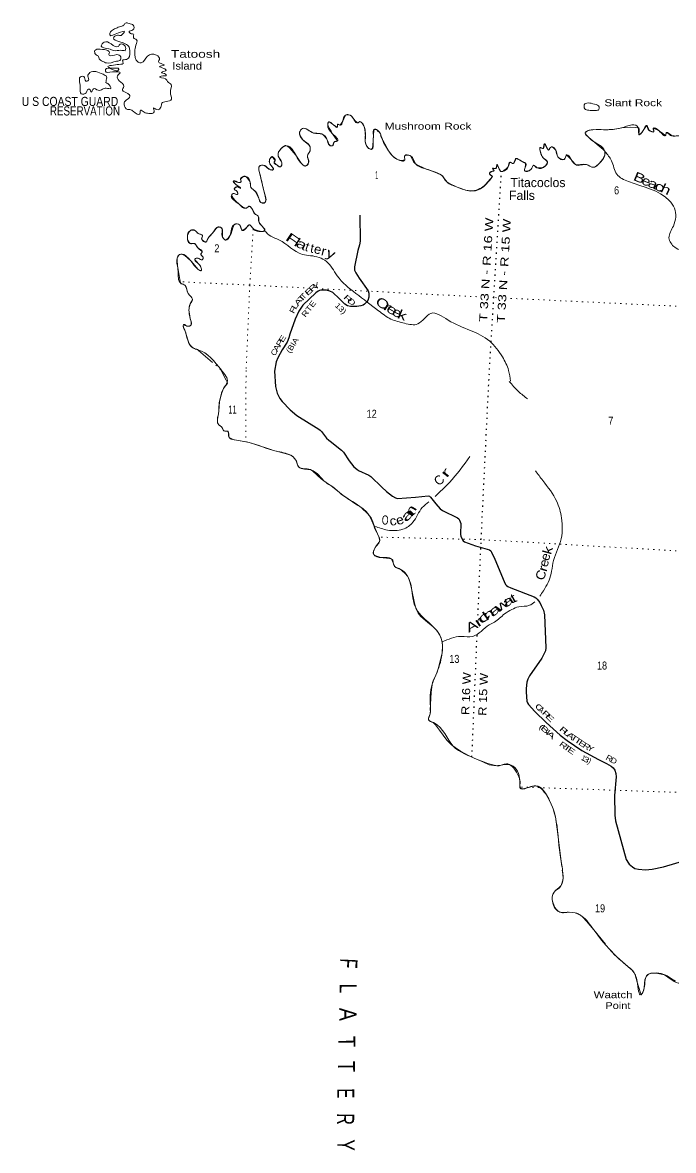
# Model space of a CAD drawing. Header units: feet. Extents: x -955330 to -733631, y 195788 to 387588.
# Drawn here: x -917306 to -903077, y 323091 to 347750 of the extents above; entities that cross this region are included whole.
import ezdxf
from ezdxf.enums import TextEntityAlignment as Align

# ---------------------------------------------------------------- set-up
doc = ezdxf.new("R2010")
doc.units = ezdxf.units.FT
doc.header["$LTSCALE"] = 80
doc.linetypes.add('DOT_DASHED', pattern=[7.7, 5, -1.2, 0.3, -1.2])
doc.linetypes.add('DOTTED', pattern=[1.5, 0.3, -1.2])
for name, color, linetype, lineweight in [('29', 7, 'Continuous', 25), ('30', 7, 'Continuous', 35), ('39', 7, 'Continuous', 13), ('41', 7, 'Continuous', 13), ('44', 7, 'DOT_DASHED', 13), ('6', 7, 'DOTTED', 25), ('7', 7, 'DOTTED', 13)]:
    doc.layers.add(name, color=color, linetype=linetype, lineweight=lineweight)
doc.layers.add('42', color=7, linetype='Continuous')

msp = doc.modelspace()

# ---------------------------------------------------------------- linework, layer by layer
at = {"layer": '29'}
for points in [[(-909929.44, 343538.71), (-909925.23, 342970.47), (-909939.76, 342891.88), (-909978.13, 342763.2), (-910051.78, 342408.98), (-910048.35, 342335.08), (-910021.62, 342275.32), (-909945.29, 342159.51), (-909754.08, 341883.52), (-909735.08, 341831.23), (-909735.78, 341745.77), (-909760.93, 341671.7), (-909777.1, 341645.88), (-909828.4, 341596.58), (-909861.12, 341574.73), (-909907.43, 341559.6), (-909995.48, 341539.18), (-910140.1, 341542.36), (-910199.36, 341557.49), (-910258.3, 341592.57), (-910387.61, 341716.88), (-910524.77, 341845.55), (-910588.21, 341874.35), (-910665.15, 341897.81), (-910697.02, 341900.26), (-910786.42, 341895.91), (-910813.36, 341889.48), (-910842.43, 341874.35), (-910892.53, 341838.92), (-911178.51, 341568.23), (-911206.74, 341529.88), (-911269, 341438.88), (-911348.45, 341263.91), (-911460.63, 340936.27), (-911484.43, 340856.82), (-911518.02, 340765.46), (-911627.69, 340592.82), (-911725.72, 340417.04), (-911761.13, 340332.55), (-911799.74, 340130.72)], [(-911799.74, 340130.72), (-911774.22, 339792.45), (-911738.72, 339649.61), (-911680.37, 339531.91), (-911631, 339464.21), (-911456.5, 339283.13), (-911306.88, 339159.84), (-910827.41, 338860.59), (-910798.33, 338836.88), (-910773.89, 338810.84), (-910659.37, 338666.57), (-910613.05, 338621.3), (-910584.09, 338595.53), (-910333.42, 338398.4), (-910289.89, 338353.98), (-910166.24, 338167.72), (-910060.46, 338039.23), (-909999.53, 337983.32), (-909961.35, 337957.31), (-909735.14, 337851.67), (-909691.32, 337824.59), (-909453.89, 337591.67), (-909350.59, 337495.97), (-909219.17, 337392.49), (-909156.69, 337355.84), (-909112.34, 337347.37), (-908715.58, 337374.94), (-908441.44, 337401.11), (-908409.54, 337393.34), (-908384.35, 337370.93), (-908274.42, 337226.05), (-908177.53, 337118.7), (-908126.59, 337078.48), (-907800.32, 336919.17), (-907771.43, 336896.65), (-907754.2, 336868.62), (-907728.03, 336796.14), (-907724.04, 336747.9), (-907731.95, 336617.2), (-907732.65, 336560.34), (-907721.88, 336521.54), (-907691.72, 336441.77), (-907672.33, 336415.9), (-907646.8, 336397.18), (-907402.63, 336306.89), (-907096.11, 336218.64), (-907070.18, 336198.16), (-907052.95, 336174.45), (-906982.19, 336017.82), (-906777.42, 335526.39), (-906745.96, 335467.35), (-906724.41, 335443.63), (-906696.4, 335422.08), (-906635.22, 335391.07), (-906123.26, 335195.66), (-906083.49, 335169.85), (-906055.48, 335146.14), (-906000.8, 335071.03), (-905964.99, 335008.16), (-905919.75, 334902.53), (-905897.3, 334798.11), (-905864.82, 334079.01), (-905874.94, 334016.74), (-905894.98, 333966.91), (-905956.74, 333852.36), (-906223.53, 333464.61), (-906261.15, 333397.31), (-906282.78, 333328.79), (-906297.86, 333188.67), (-906294.69, 333112.67), (-906278.47, 332917.03), (-906265.54, 332873.92), (-906245.46, 332839.48), (-906103.91, 332684.06), (-905856.64, 332444.79), (-905556.3, 332169.61), (-905403.8, 332052.55), (-905081.06, 331836.54), (-904711.75, 331641.65), (-904538.21, 331548.95)], [(-904538.21, 331548.95), (-904435.33, 331494), (-904394.47, 331457.54), (-904357.85, 331401.49), (-904334.15, 331334.66), (-904328.5, 331261.22), (-904364.28, 330847.89), (-904360.25, 330423.23), (-904344.91, 330299.87), (-904111.17, 329449.51), (-904060.53, 329368.56), (-904043.3, 329351.31), (-903973.84, 329288.19), (-903918.34, 329256.46), (-903840.78, 329239.21), (-903688.46, 329228.78), (-903539.17, 329243.52), (-903294.58, 329290.65), (-901943.04, 329692.14)]]:
    msp.add_lwpolyline(points, dxfattribs=at)
at = {"layer": '39'}
for points in [[(-914976.24, 346176.32), (-915035.52, 346216.83), (-915120.59, 346270.3), (-915093.6, 346352.25), (-915192.45, 346476.96), (-915233.25, 346585.51), (-915172.57, 346648.1), (-915341.53, 346670.1), (-915496.43, 346689.6), (-915491.31, 346721.76), (-915345.68, 346726.85), (-915205.23, 346715.82), (-915202.21, 346727.97), (-915359.06, 346749.55), (-915440.65, 346786.73), (-915318.35, 346818.9), (-915156.11, 346837.56), (-915107.14, 346852.05), (-915118.96, 346921.19), (-915031.31, 346944.44), (-914962.93, 347115.94), (-914977.84, 347213.49), (-915198.03, 347334.29), (-915316.6, 347413.18), (-915231.77, 347472.92), (-915153.21, 347466.17), (-915121.85, 347497.43), (-915077.65, 347550.49), (-915211.85, 347524.79), (-915397.17, 347480.64), (-915382.76, 347548.88), (-915293.82, 347610.5), (-915185.18, 347657.3), (-915097.19, 347690.65), (-915059.24, 347737.86), (-914978.73, 347729.02), (-914884.97, 347693.44), (-914892.53, 347588.58), (-914976.62, 347551.05), (-914929.68, 347504.95), (-914879.37, 347499.18), (-914878.04, 347418.27), (-914812.81, 347375.59), (-914828.91, 347256.87), (-914851.81, 347116.15), (-914776.73, 346885.13), (-914712.57, 346870.78), (-914576.53, 347011.65), (-914381.66, 347039.29), (-914314.28, 346939.93), (-914333.87, 346898.16), (-914272.8, 346851.58), (-914207.36, 346814.95), (-914268.37, 346802.91), (-914311.15, 346792.25), (-914217.74, 346746.58), (-914166.56, 346706.4), (-914217.89, 346681.89), (-914267.06, 346661.35), (-914179.56, 346619.92), (-914164.3, 346593.12), (-914277.84, 346580.86), (-914306.63, 346565.68), (-914180.93, 346518.89), (-914136.41, 346460.75), (-914059.88, 346393.43), (-914075.53, 346228.2), (-914050.47, 346071.67), (-914167.26, 346023.14), (-914259.35, 345987.91), (-914280.42, 345901.71), (-914369.15, 345846.14), (-914440.65, 345882.97), (-914431.38, 345797.75), (-914545.67, 345763.28), (-914647.77, 345791.06), (-914725.18, 345832.14), (-914741.95, 345753.88), (-914881.71, 345803.17), (-914958.99, 345848.29), (-915013.4, 345852.19), (-915084.54, 345959.76), (-915063.94, 346031.83), (-914957.37, 346137.31), (-914976.27, 346176.38)], [(-915061.33, 347133.48), (-915062.05, 347232.57), (-915173.77, 347274.83), (-915211.65, 347229.64), (-915371.52, 347281.65), (-915521.64, 347323.21), (-915587.18, 347236.52), (-915419.57, 347174.14), (-915315.72, 347138.21), (-915157.99, 347142.88), (-915061.33, 347133.48)], [(-915464.84, 347149.42), (-915730.68, 347114.11), (-915698.68, 347044.28), (-915649.18, 347014.27), (-915632.85, 346959.12), (-915553.96, 346901.82), (-915472.31, 346866.66), (-915250.87, 346903.5), (-915166.98, 346934.97), (-915158.69, 347001.4), (-915245.99, 347048.88), (-915415.97, 347040.59), (-915421.48, 347056.96), (-915407.95, 347098.94), (-915464.84, 347149.42)], [(-915482.12, 346438.15), (-915481.82, 346462.68), (-915470.29, 346565.38), (-915545.28, 346618.5), (-915836.99, 346654.84), (-915877.91, 346579.44), (-915864.81, 346488.01), (-915925.96, 346471.93), (-915965.15, 346568.29), (-916023.6, 346572.33), (-916045.52, 346340.61), (-916022.21, 346192.23), (-915914.38, 346214.79), (-915883.96, 346278.43), (-915843.13, 346291.18), (-915802.86, 346227.12), (-915757.84, 346304.41), (-915653.99, 346268.48), (-915560.29, 346291.53), (-915480.71, 346315.07), (-915375.92, 346307.41), (-915443.02, 346414.84), (-915482.63, 346438.45)], [(-904713.75, 345835.66), (-904700.4, 345904.89), (-904801.35, 345967), (-905026.22, 345948.47), (-905016.82, 345867.29), (-904927.03, 345833.87), (-904810.06, 345827.81), (-904713.75, 345835.66)], [(-911848.02, 344819.17), (-911784.34, 344730.05), (-911807.69, 344696.49), (-911743.2, 344631.6), (-911659.4, 344600.41), (-911638.39, 344684.59), (-911716.45, 344826.77), (-911696.51, 344939.29), (-911525.03, 345052.64), (-911328, 344843.69), (-911196.88, 344657.23), (-911117.52, 344614.06), (-911054.68, 344680.63), (-911075.63, 344839.03), (-911026.03, 344932.34), (-911028.22, 345047.64), (-911186.86, 345196.64), (-911250.32, 345352.47), (-911182.98, 345433.03), (-910943.88, 345333.82), (-910754.8, 345309.1), (-910653.46, 345198.46), (-910591.21, 345066.94), (-910531.01, 345054.75), (-910495.95, 345136.43), (-910424.3, 345164.28), (-910530.28, 345317.53), (-910632.88, 345511.1), (-910612.48, 345577.1), (-910499.76, 345504.48), (-910424.44, 345461.45), (-910420.25, 345526), (-910358.24, 345507.69), (-910309.19, 345584.84), (-910245.93, 345724.17), (-910144.96, 345722.71), (-909974.69, 345559.15), (-909929.42, 345583.87), (-909883.95, 345554), (-909811.57, 345302.85), (-909809.8, 345114.79), (-909764.41, 345022.25), (-909664.6, 344986.47), (-909642.11, 345115.07), (-909636.28, 345288.72), (-909615.94, 345413.36), (-909549.76, 345398.95), (-909446.82, 345215.48), (-909279.27, 344910.51), (-909150.29, 344780.72), (-908953.55, 344743.62), (-908950.37, 344838.52), (-908827.14, 344838.31), (-908710.01, 344656.38), (-908481.34, 344547.41), (-908323.62, 344491.43), (-908144.51, 344410.46), (-908024.28, 344260.76), (-907803.68, 344152.08), (-907509.56, 344067.14), (-907200.39, 344189.9), (-907032.25, 344384.23)], [(-907032.25, 344384.23), (-907098.83, 344447.18), (-907063.03, 344490.42), (-907001.75, 344510.54), (-907030.26, 344564.08), (-906961.72, 344559.7), (-906928.6, 344643.46), (-906885.44, 344544.94), (-906858.55, 344503.58), (-906689.69, 344598.83), (-906652.07, 344696.59), (-906580.31, 344667.84), (-906514.09, 344774.72), (-906408.64, 344726.61), (-906309.57, 344668.61), (-906325.21, 344503.38), (-906194.78, 344537.29), (-906133.15, 344628.16), (-906060.11, 344577.12), (-905877.01, 344615.28), (-905833.67, 344702.74), (-905937.3, 344805.37), (-905965.74, 344860.93), (-905990.94, 344952.77), (-905994.97, 345013.56), (-905922.8, 344996.92), (-905899.16, 345099.2), (-905800.58, 344966.42), (-905777.1, 345004.02), (-905745.88, 345031.25), (-905651.26, 344961.27), (-905605.62, 344816.17), (-905468.28, 344754.83), (-905404.43, 344851.68), (-905310.69, 344755.46), (-905217.28, 344649.14), (-904983.07, 344645.1), (-904825.49, 344585.09), (-904701.57, 344665.72), (-904587.18, 344823.5), (-904583.12, 344944.65), (-904848.42, 345166.06), (-904944.45, 345254.28), (-905008.34, 345337.35), (-904836.26, 345408.23), (-904597.88, 345408.1), (-904415.93, 345411.93), (-904210.63, 345449.33), (-903847.07, 345446.9), (-903825.85, 345296.57), (-903750.77, 345366.76), (-903665.51, 345499.26), (-903612.33, 345398.37), (-903506.4, 345364.39), (-903512.03, 345437.36), (-903396.55, 345386.89), (-903252.5, 345284.88), (-903228.27, 345344.69), (-903109.36, 345275.9), (-903016.54, 345272.7), (-902913.7, 345267.13), (-902764.32, 345203.36), (-902344.68, 345126.22), (-901994.22, 345215.21), (-902056.46, 345407.38), (-901956.75, 345488.85), (-901762.58, 345435.66), (-901629.1, 345259.22), (-901430.52, 345337.28), (-901232.43, 345340.56), (-900794.8, 345378.03), (-900458.91, 345574.66), (-900480.67, 345708.84), (-900420.63, 345872.53), (-900256.66, 345822.4), (-900243.71, 345666.3), (-900238.23, 345528.64), (-900150.42, 345376.02), (-899665.95, 345244.08), (-899543.11, 345292.41), (-899438.98, 345325.21), (-899248, 345116.46), (-898811.11, 344891.15), (-898192.31, 344487.74), (-898041.58, 344477.52)], [(-912958.22, 340149.25), (-913474.49, 340597.65), (-913572.35, 340631.34), (-913675.31, 340754.17), (-913751.79, 341003.43), (-913785.6, 341140.04), (-913701.73, 341110.87), (-913630.29, 341132.67), (-913639.67, 341274.5), (-913667.68, 341463.47), (-913638.85, 341599.94), (-913591.07, 341699.37), (-913687.77, 341828.04), (-913750.62, 342002.04), (-913847.94, 342051.89), (-913903.84, 342312.58), (-913924.69, 342594.3), (-913875.44, 342677.5), (-913619.74, 342531.22), (-913474.02, 342358.41), (-913402.39, 342325.61), (-913423.15, 342429.43), (-913528.85, 342590.75), (-913488.15, 342599.46), (-913372, 342569.17), (-913360.21, 342619.31), (-913408.63, 342681.62), (-913382.38, 342741.36), (-913478.41, 342829.58), (-913536.31, 342910.42), (-913653.01, 342924.55), (-913703.36, 343049.6), (-913637.61, 343202.99), (-913526.69, 343197.15), (-913470.07, 343138.59), (-913374.43, 343098.91), (-913387.43, 343012.43), (-913296.44, 342954.71), (-913247.18, 343037.91), (-913213.34, 343083.24), (-913135.83, 343165.48), (-913057.64, 343267.9), (-912956.89, 343260.38), (-912927.54, 343051.15), (-912864.8, 342994.4), (-912774.84, 343086.31), (-912671.54, 343335.45), (-912562.71, 343327.65), (-912492.11, 343203.92), (-912415.41, 343261.92), (-912350.62, 343326.4), (-912252.84, 343230.04), (-912090.75, 343184.02), (-912015.48, 343199.62), (-912061, 343288.11), (-912134.7, 343379.6), (-912156.46, 343513.78), (-912229.36, 343568.85), (-912288.46, 343673.99), (-912339.09, 343730.32), (-912431.32, 343691.04), (-912566.03, 343770.49), (-912734.68, 343982.5), (-912711.6, 344007.99), (-912604.93, 343996.22), (-912618.9, 344061.39), (-912677.81, 344111.94), (-912629.84, 344156.78), (-912543.95, 344127.54), (-912657.88, 344224.46), (-912696.2, 344286.43), (-912580.18, 344252.11), (-912529.12, 344268.54), (-912539.13, 344331.55), (-912428.2, 344386.35), (-912331.37, 344261.72), (-912313.03, 344145.86), (-912213.1, 344053.46), (-912141.23, 343907.45), (-912095.78, 343816.94), (-911998.52, 343825.71), (-911998.42, 343949.03), (-912087.12, 344315.97), (-912131.68, 344493.38), (-912134.07, 344602.62), (-912022.14, 344627.07), (-911886.02, 344529.38), (-911827.23, 344535.44), (-911899.71, 344663.28), (-911902.45, 344762.43), (-911848.02, 344819.17)], [(-904569.36, 344923.46), (-904430.75, 344729.16), (-904315.39, 344434.07), (-904056.2, 344271.5), (-903170.9, 343862.93), (-903053.5, 343689.08), (-903078.61, 343301.8), (-903174.05, 343046.33), (-903045.76, 342835.71), (-902761.66, 342753.14), (-902396.37, 342681.91), (-902267.44, 342309.54), (-902351.93, 341718.12), (-902415.5, 341388.78), (-902366.1, 340934.24), (-902210.88, 340562.99), (-902165.18, 340118.69), (-902244.92, 339729.32)], [(-912016.4, 343198.47), (-911878.09, 343079.65), (-911701, 342998.74), (-911188.39, 342681.88), (-911009.54, 342653.47), (-910664.24, 342528.36), (-910428.29, 342214.96), (-910019.01, 341828.88), (-909524.65, 341449.98), (-909252, 341266.72), (-908954.04, 341175.58), (-908665.62, 341161.59), (-908381.11, 341392.35), (-908004.2, 341245.93), (-907094.43, 340783.96), (-906815.03, 340440.77), (-906681.52, 340145.06), (-906638.92, 339908.21)], [(-912971.45, 340160.74), (-912831.06, 339888.03), (-912911.66, 339751.96), (-912980.57, 339558.79), (-913005.68, 339444.63), (-913018.04, 339251.08), (-913046.18, 339066.29), (-913031.85, 338976.74), (-912942.55, 338892.09), (-912908.94, 338827.99), (-912816.69, 338811.95), (-912788.05, 338679.33), (-912677.11, 338628.13), (-912350.39, 338567.78), (-911764.44, 338381.2), (-911443.14, 338288.73), (-911338.24, 338191.29), (-911264.33, 338030.47), (-911000.31, 337968.74), (-910678.57, 337698.35), (-910544.91, 337611.82), (-910330.28, 337434.92), (-909739.29, 336989.37), (-909562, 336601.8), (-909498.44, 336435.36), (-909605.06, 336257.94), (-909627.18, 336119.39), (-909456.26, 336053.51), (-909243.37, 336024.27), (-909167.8, 335855.29), (-909049.05, 335797.7), (-908867.47, 335604.01), (-908802.22, 335382.91), (-908717.06, 334966.9), (-908154.28, 334288.04), (-908132.83, 333987.94), (-908244.85, 333543.91), (-908351.08, 333281.56), (-908389.95, 332800.06), (-908396.98, 332636.61), (-908428.75, 332508.58), (-908324.46, 332443.51), (-907893.98, 331929.96), (-907343.22, 331629.65), (-906952.73, 331501.9), (-906662.71, 331528.01), (-906441.35, 331225.49), (-906400.73, 330995.33), (-906233.46, 331032.71), (-906086.88, 331058.84), (-905813.46, 330792.53), (-905637.59, 330277.65), (-905541.63, 329454.85), (-905491.58, 329115.13), (-905538.12, 328878.55), (-905687.63, 328737.32), (-905726.57, 328583.31), (-905570.81, 328305.82), (-905344.86, 328298.25), (-905123.01, 328242.35), (-904848.53, 327953.75), (-904354.71, 327362.72), (-904090.16, 327125.09), (-903967.44, 327018.81), (-903872.55, 326782.3), (-903783.77, 326497.54), (-903738.39, 326566.37), (-903635.63, 326936), (-903515, 326969.29), (-903290.18, 326935.5), (-902916.32, 326749.83), (-902777.22, 326836.92), (-902754.95, 327026), (-902746.17, 327371.32), (-902523.02, 327721.69), (-902286.34, 328010.85), (-902045.95, 328245.26), (-901762.73, 328394.97), (-901291.06, 328463.92), (-901037.33, 328446.82)], [(-906670.37, 339905.71), (-906465.62, 339686.78), (-906266.69, 339520.66)], [(-908286.05, 337390.37), (-907973.53, 337694.8), (-907524.97, 338260.01)], [(-905999.06, 335205.7), (-905917.49, 335329.29), (-905749.94, 335702.24), (-905713.84, 335931.17), (-905546.07, 336403.16), (-905523.87, 336919.74), (-905629.52, 337282.04), (-905933.19, 337737.64), (-906095.68, 337952.76)], [(-909605.66, 336735.93), (-909325.38, 336654.43), (-908993.35, 336670.67), (-908770.55, 336824.97), (-908568.87, 337145.93), (-908422.38, 337271.72)], [(-908132.7, 334206.71), (-907720.12, 334330.28), (-907465.59, 334329.59), (-907103.16, 334583.08), (-906987.45, 334642.87), (-906769.75, 334819.62), (-906610.04, 334915.94), (-906459.97, 334976.29), (-906222.2, 335008.66), (-906110.55, 335083.33)]]:
    msp.add_spline(points, degree=3, dxfattribs=at)
at = {"layer": '44'}
for points in [[(-906774.77, 344519.32), (-906790.78, 344508.25), (-906813.37, 344497.01), (-906821.11, 344494.64), (-906836.17, 344493.12), (-906847.53, 344495.81), (-906857.28, 344502.32), (-906868.4, 344515.63), (-906880.68, 344535.56), (-906931.17, 344646.73), (-906937.1, 344641.59), (-906955.5, 344572.25), (-906962.79, 344559.14), (-907011, 344567.31), (-907025.86, 344566.67), (-907031.69, 344559.46), (-907002.05, 344522.05), (-906999.36, 344515.33), (-907003.4, 344509.47), (-907011.29, 344506.09), (-907038.09, 344501.1), (-907056.72, 344494.91), (-907100.74, 344458.17), (-907097.73, 344446.14), (-907032.82, 344384.77), (-907185.5, 344207.11), (-907228.03, 344162.04), (-907293.06, 344116.6), (-907343.77, 344093.05), (-907407.01, 344074.25), (-907441.98, 344068.45), (-907515.58, 344067.71), (-907618.2, 344087.02), (-907805.74, 344152.91), (-907984.62, 344236.69), (-908032.6, 344266.76), (-908065.49, 344305.81), (-908129, 344399.83), (-908173.39, 344425.7), (-908296.22, 344480.91), (-908509.12, 344558.21), (-908691.07, 344646.18), (-908731.23, 344672.27), (-908757.14, 344708.06), (-908816.03, 344826.44), (-908837.29, 344845.15), (-908858.64, 344852.05), (-908891.91, 344853.81), (-908936.75, 344844.91), (-908955.12, 344832.76), (-908956.34, 344816.31), (-908945.83, 344756.46), (-908948.2, 344747.5), (-908955.95, 344742.95), (-908984.34, 344738.06), (-909025.84, 344737.56), (-909083.98, 344747.44), (-909125.66, 344764.07), (-909201.84, 344823.51), (-909246.52, 344865.81), (-909269.02, 344894.01), (-909288.32, 344926.77), (-909531.36, 345366.49), (-909565.14, 345413.42), (-909585.85, 345422.1), (-909610.67, 345420.34), (-909624.45, 345383.62), (-909635.81, 345297.18), (-909647.99, 345054.49), (-909662.04, 344993.97), (-909676.62, 344974.61), (-909707.88, 344979.12), (-909741.54, 344999.37), (-909774.55, 345036.61), (-909805.07, 345095.04), (-909812.72, 345143.26), (-909809.31, 345262.18), (-909825.17, 345420.11), (-909846.72, 345493.24), (-909879.02, 345547.7), (-909898.35, 345568.22), (-909906.92, 345574.04), (-909921.91, 345581.22), (-909931.48, 345584.3), (-909940.74, 345581.49), (-909961.31, 345563.63), (-909967.1, 345560.03), (-909972.45, 345558.84), (-909985.04, 345562.76), (-910000.75, 345571.56), (-910033.03, 345601.52), (-910108.85, 345696.61), (-910132.46, 345716.25), (-910154.35, 345726.34), (-910191.96, 345736.96), (-910210.94, 345738.75), (-910231.25, 345735.37), (-910242.62, 345728.07), (-910253.74, 345712.3), (-910304.69, 345593.43), (-910359.16, 345506.6)], [(-910359.16, 345506.6), (-910365.42, 345503.6), (-910372.64, 345504.58), (-910409.95, 345524.81), (-910416.65, 345526.55), (-910422.9, 345523.39), (-910424.32, 345516.38), (-910418.08, 345468.25), (-910420.46, 345460.69), (-910486.26, 345496.34), (-910511.06, 345512.11), (-910552.39, 345546.62), (-910577.15, 345565.33), (-910593.39, 345573.7), (-910602.67, 345576.37), (-910612.29, 345577.11), (-910618.31, 345575.34), (-910623.85, 345570.47), (-910629.34, 345561.27), (-910633.57, 345548.31), (-910635.46, 345522.83), (-910626.26, 345495.05), (-910601.75, 345443.78), (-910561.88, 345371.99), (-910520.55, 345301.73), (-910475.88, 345241.85), (-910440.2, 345193.44), (-910425.43, 345166.85), (-910425.61, 345156.31), (-910441.09, 345149.91), (-910479.31, 345143.3), (-910495.53, 345136.81), (-910503.83, 345123.24), (-910518.53, 345072.45), (-910525.93, 345059.23), (-910535.14, 345052.75), (-910535.14, 345052.75), (-910563.29, 345051.61), (-910581.44, 345058.33), (-910593.51, 345070.19), (-910607.09, 345094.27), (-910632.31, 345158.59), (-910667.92, 345219.07), (-910710.22, 345273.99), (-910740.47, 345300.35), (-910766.91, 345314.84), (-910800.73, 345324.37), (-910830.31, 345327.52), (-910873.27, 345328.25), (-910931.6, 345331.49), (-910974.57, 345344.59), (-911071.71, 345405.25), (-911106.8, 345424.96), (-911137.1, 345435.49), (-911158.94, 345437.57), (-911184.14, 345432.6), (-911206.61, 345419.57), (-911228.22, 345397.58), (-911245.83, 345367.15), (-911251.99, 345337), (-911246.52, 345302.37), (-911222.34, 345250.45), (-911178.39, 345185.52), (-911159.43, 345165.94), (-911056.47, 345086.1), (-911033.65, 345057.67), (-911021.59, 345029.37), (-911017.57, 345002.5), (-911022.18, 344948.6), (-911029.74, 344921.7), (-911047.31, 344891.01), (-911065.98, 344861.78), (-911075.72, 344838.69), (-911077.24, 344817.89), (-911064.71, 344772.57), (-911050.19, 344728.35), (-911048.94, 344698.27), (-911060.85, 344669.13), (-911078.05, 344643.73)], [(-903683.85, 345475.86), (-903721.75, 345413.12), (-903753.52, 345363.15), (-903772.31, 345342.15), (-903809.19, 345309.29), (-903824.44, 345297.6), (-903830.99, 345294.44), (-903830.99, 345294.44), (-903834.26, 345297.16), (-903835.53, 345304.46), (-903826.7, 345396.7), (-903828.49, 345425.2), (-903833.47, 345438.32), (-903842.09, 345445.69), (-903911.69, 345453.22), (-904023.38, 345459.74), (-904114.71, 345458.87), (-904203.56, 345450.4), (-904359.16, 345418.21), (-904394.84, 345413.35), (-904483.67, 345409.96), (-904604.97, 345408.01), (-904828.86, 345408.35), (-904879.11, 345404.04), (-904920.93, 345394.15), (-904954.96, 345381.21), (-904984.25, 345364.11), (-904994.96, 345355.04), (-905004.63, 345343.62), (-905009.37, 345334.85), (-905010.19, 345327.9), (-905002.79, 345310.1), (-904982.2, 345287.45), (-904885.77, 345199.99), (-904614.37, 344973.53), (-904576.02, 344936.01), (-904566.99, 344907.92), (-904574.05, 344855.6), (-904627.24, 344754.21), (-904699.43, 344667.77), (-904767.68, 344609.76), (-904805.75, 344590.17), (-904827.25, 344584.83), (-904857.75, 344587.51), (-904956.93, 344636.97), (-904974.36, 344643.12), (-904999.25, 344646.84), (-905129.59, 344628.51), (-905158.33, 344627.4), (-905195.71, 344635.47), (-905225.39, 344656.49), (-905331.27, 344777.37), (-905398.61, 344845.93), (-905406.87, 344853.69), (-905410.49, 344855.15), (-905414.7, 344854.51), (-905419.27, 344850.92), (-905424.78, 344842.71), (-905451.42, 344773.31), (-905457.25, 344762.38), (-905463.83, 344755.7), (-905467.82, 344754.78), (-905478.41, 344756.38), (-905520.13, 344766.1), (-905558.5, 344780.79), (-905587.26, 344798.28), (-905606.77, 344817.66), (-905606.77, 344817.66), (-905615.04, 344831.63), (-905620.53, 344847.3), (-905631.04, 344921.08), (-905640.46, 344946.22), (-905650.53, 344960.45), (-905696.84, 345010.44), (-905709.46, 345020.87), (-905720.41, 345027.63), (-905727.8, 345030.66), (-905737.13, 345032.33), (-905752.5, 345028.11), (-905764.23, 345018.18), (-905778.51, 345002.36), (-905797.82, 344970.21), (-905803.11, 344963.79), (-905809.07, 344961.25), (-905818.44, 344965.74), (-905825.09, 344973.77), (-905832.93, 344987.02), (-905877.02, 345082.05), (-905886.81, 345095.14), (-905892.37, 345099.02), (-905898.85, 345099.32), (-905898.85, 345099.32), (-905903.85, 345095.23), (-905907.49, 345087.41), (-905910.81, 345071.2), (-905915.14, 345019.7), (-905918.7, 345002.73), (-905921.97, 344997.54), (-905924.31, 344996.38), (-905929.01, 344996.81), (-905935.7, 344999.25)], [(-903063.39, 345274.37), (-903120.76, 345277.53), (-903137.65, 345283.86), (-903155.93, 345295.02), (-903200.33, 345330.12), (-903210.68, 345337.13), (-903219.47, 345341.76), (-903229.35, 345344.81), (-903232.57, 345343.52), (-903235.77, 345338.2), (-903237.94, 345330.09), (-903242.86, 345296.53), (-903245.7, 345287.46), (-903248.77, 345284.33), (-903252.62, 345284.94), (-903272.75, 345297.43), (-903338.1, 345346.54), (-903379.24, 345376.21), (-903422.68, 345400.99), (-903468.11, 345421.87), (-903512.23, 345437.41), (-903517.53, 345434.36), (-903516.48, 345422.51), (-903503.59, 345376.24), (-903503.83, 345366.17), (-903509.7, 345364.12), (-903547.67, 345369.08), (-903584.72, 345381.05), (-903608.19, 345394.45), (-903616.22, 345403.81), (-903625.18, 345423.7), (-903644.4, 345479.29), (-903652.79, 345495.87), (-903658.03, 345500.79), (-903662.76, 345501.04), (-903668.61, 345496.28), (-903678.76, 345484.3), (-903683.85, 345475.86)], [(-911078.05, 344643.73), (-911094, 344626.89), (-911108.37, 344617.38), (-911119.82, 344613.59), (-911132.45, 344613.78), (-911149.45, 344619.38), (-911173.38, 344634.64), (-911192.77, 344652.64), (-911212.82, 344676.67), (-911334.01, 344851.08), (-911420.54, 344954.31), (-911473.95, 345009.84), (-911514.24, 345044.61), (-911535.6, 345058.26), (-911548.2, 345060.77), (-911564.24, 345059.04), (-911587.69, 345049.22), (-911621.34, 345024.37), (-911650.38, 344995.52), (-911691.07, 344946.48), (-911707.75, 344920.81), (-911717.4, 344890.63), (-911719.32, 344852.75), (-911712.96, 344813.2), (-911678.75, 344757.42), (-911652.69, 344720.47), (-911640.02, 344692.38), (-911636.96, 344664.67), (-911643.21, 344625.62), (-911658.23, 344601.51), (-911665.42, 344596.24), (-911677.68, 344593.62), (-911697.1, 344598.97), (-911722.77, 344615.39), (-911784.15, 344666.92), (-911804.11, 344690.86), (-911808.09, 344701.44), (-911783.68, 344725.96), (-911811.67, 344771.98), (-911851.53, 344822.33), (-911858.09, 344823.68), (-911867.93, 344817.86), (-911879.73, 344802.79), (-911905.71, 344755.85), (-911910.79, 344735.95), (-911908.25, 344701.35), (-911899.51, 344662.28), (-911891.98, 344644.11), (-911874.5, 344621.36), (-911832, 344575.02), (-911822.08, 344553.54), (-911822.69, 344544.24), (-911828.04, 344534.46), (-911832.79, 344530.47), (-911845.55, 344525.99), (-911860.24, 344525.22), (-911886.2, 344529.43), (-911910.89, 344541.61), (-911951.32, 344576.2), (-911978.51, 344601.23), (-911995.65, 344614.42), (-912008.29, 344621.85), (-912025.54, 344627.89), (-912048.5, 344631.72), (-912072.51, 344632.55), (-912114.19, 344622.15), (-912129.26, 344609.63), (-912141.27, 344585.44), (-912144.45, 344559.71), (-912141.5, 344533.62), (-912057.52, 344194.85), (-912000.47, 343957.59), (-911992.4, 343916.59), (-911990.6, 343870.61), (-911994.3, 343842.2), (-912000.03, 343821.95), (-912005.77, 343814.15), (-912015.6, 343806.97), (-912025.34, 343802.71), (-912038.14, 343799.48), (-912052.1, 343798.23), (-912070.14, 343800.07), (-912084.4, 343805.48), (-912094.2, 343814.28), (-912212.55, 344052.36), (-912227.77, 344073.72), (-912290.79, 344121.26), (-912315.79, 344151.03), (-912321.74, 344172.61), (-912323.58, 344231.8), (-912328.47, 344254.86), (-912349.02, 344294.49), (-912395.25, 344357.71), (-912423.17, 344382.87), (-912440.73, 344390.89), (-912459.59, 344389.08), (-912499.57, 344368.06), (-912530.7, 344340.79), (-912538.43, 344332.36), (-912542.03, 344324.73), (-912540.91, 344316.61)], [(-905935.7, 344999.25), (-905961.43, 345011.75), (-905974.1, 345017.37), (-905982.7, 345019.94), (-905990.27, 345019.82), (-905993.15, 345017.91), (-905994.72, 345014.75), (-905995.98, 345004.91), (-905996.35, 344993.88), (-905994.4, 344970.24), (-905979.83, 344907.2), (-905963.81, 344855.89), (-905943.01, 344815.11), (-905919.08, 344782.68), (-905851.37, 344726.33), (-905837.19, 344709.26), (-905831.09, 344692.29), (-905832.29, 344678.95), (-905839.12, 344660.98), (-905850.69, 344642.77), (-905872.96, 344618.75), (-905886.21, 344608.19), (-905908.79, 344594.7), (-905934.43, 344584.61), (-905969.68, 344577.21), (-905992.89, 344575.29), (-906032.15, 344575.54), (-906062.42, 344577.4), (-906076.79, 344584.66), (-906105.2, 344613.5), (-906116.37, 344623.57), (-906126.74, 344628.51), (-906134.06, 344627.86), (-906142.96, 344622.36), (-906150.99, 344613.12), (-906161.08, 344595.7), (-906173.38, 344569.69), (-906189.87, 344542.11), (-906194.79, 344537.28), (-906205.77, 344529.38), (-906224.81, 344518.6), (-906256.47, 344505.49), (-906287.1, 344498.2), (-906311.38, 344498.24), (-906319.02, 344500.29), (-906328.25, 344505.87), (-906331.35, 344510.41), (-906333.32, 344518.6), (-906331.47, 344535.28), (-906323.18, 344560.45), (-906301.81, 344616.35), (-906297.59, 344635.83), (-906297.83, 344650.47), (-906300.68, 344658.95), (-906305.71, 344665.58), (-906346.65, 344691.74), (-906434.09, 344739.72), (-906501.99, 344770.03), (-906519.16, 344775.87), (-906529.07, 344772.75), (-906539.22, 344759.28), (-906568.66, 344679.06), (-906573.26, 344672.8), (-906579.79, 344668.04), (-906589.31, 344668.33), (-906636.1, 344697.62), (-906648.49, 344698.72), (-906656.99, 344691.3), (-906664.23, 344677.17), (-906674.63, 344630.48), (-906681.35, 344610.96), (-906690.46, 344598.03), (-906733.48, 344554.49), (-906774.77, 344519.32)], [(-912540.91, 344316.61), (-912525.08, 344284.9), (-912523.83, 344277.99), (-912525.54, 344272.15), (-912533.64, 344265.59), (-912549.98, 344257.91), (-912568.32, 344253.51), (-912586.53, 344252.1), (-912604.14, 344256.81), (-912647.16, 344281.34), (-912666.53, 344289.76), (-912688.41, 344290), (-912698.28, 344284.95), (-912702.25, 344276.88), (-912693.48, 344259.73), (-912670.54, 344237.08), (-912636.95, 344205.32), (-912554.48, 344147.61), (-912545.02, 344135.83), (-912543.62, 344130.29), (-912545.99, 344125.41), (-912552.12, 344126.9), (-912598.88, 344155.45), (-912612.34, 344160.03), (-912625.98, 344159.07), (-912669.19, 344123.92), (-912678.36, 344110.44), (-912670.29, 344096.27), (-912623.8, 344066.65), (-912614.7, 344054.66), (-912606.42, 344037.25), (-912600.61, 344013.24), (-912601.21, 344004.37), (-912605.1, 343996.01), (-912609.95, 343992.15), (-912614.8, 343990.67), (-912627.86, 343991.98), (-912679.65, 344012.24), (-912689.35, 344014.08), (-912698.59, 344013.89), (-912712.92, 344006.89), (-912733.51, 343987.8), (-912733.83, 343975.92), (-912724.41, 343945.48), (-912703.72, 343909.98), (-912660.63, 343859.12), (-912564, 343768.67), (-912498.88, 343721.89), (-912434.68, 343692.31), (-912420.73, 343690.21), (-912409.73, 343694.53), (-912369.81, 343726.14), (-912356.51, 343732.99), (-912344.57, 343733.09), (-912333.77, 343726.38), (-912300.68, 343691.14), (-912280.87, 343662.36), (-912237.15, 343580.91), (-912215.46, 343555.07), (-912171.31, 343528.64), (-912157.08, 343514.69), (-912147.98, 343493.68), (-912145.58, 343477.83), (-912145.33, 343446.15), (-912145.24, 343416.9), (-912142.38, 343397.69), (-912135.21, 343380.41), (-912118.45, 343357.08), (-912028.15, 343252.07)], [(-912028.15, 343252.07), (-912012.4, 343231.63), (-912007.78, 343218.98), (-912009.47, 343207.37), (-912023.18, 343193.74), (-912043.54, 343185.22), (-912073.57, 343182.81), (-912149.77, 343193.98), (-912236.01, 343222.15), (-912260.58, 343235.29), (-912282.47, 343261.47), (-912312.56, 343306.7), (-912327.93, 343323.35), (-912339.98, 343328.92), (-912353.47, 343324.55), (-912353.47, 343324.55), (-912394.76, 343283.5), (-912419.47, 343258.22), (-912450.74, 343232.2), (-912494.87, 343202.58), (-912502.34, 343201.95), (-912511.65, 343208.83), (-912519.18, 343222.34), (-912531.85, 343260.64), (-912554.22, 343319.31), (-912563.3, 343328), (-912577.31, 343334.9), (-912613.12, 343345.88), (-912632.51, 343348.18), (-912649.84, 343346.98), (-912665.8, 343340.59), (-912678.68, 343326.45), (-912693.69, 343301.16), (-912708.94, 343260.94), (-912744.82, 343137.71), (-912765.67, 343098.65), (-912812.7, 343037.5), (-912845.15, 343004.23), (-912855.55, 342997.78), (-912867.45, 342994.02), (-912879.89, 342997.63), (-912895.18, 343010.8), (-912933.13, 343058.78), (-912943.45, 343082.27), (-912947.03, 343105.79), (-912939.73, 343197.65), (-912941.57, 343228.58), (-912947.6, 343246.6), (-912961.17, 343264.62), (-912981.06, 343276.48), (-913009.28, 343282.97), (-913031.86, 343281.68), (-913047.86, 343275.82), (-913077.5, 343242.86), (-913118.89, 343185.66), (-913159.94, 343140.18), (-913198.22, 343100.41), (-913229.88, 343061.99), (-913252.98, 343029.35), (-913294.06, 342957.91), (-913301.9, 342949.96), (-913312.4, 342948.24), (-913328.71, 342954.3), (-913346.28, 342967.01), (-913379.96, 343002.53), (-913387.34, 343012.3), (-913391.19, 343024.14), (-913386.97, 343042.44), (-913370.26, 343080.18), (-913371.02, 343094.62), (-913377, 343101.06), (-913385.93, 343106.92), (-913407.15, 343115.7), (-913449.88, 343128.35), (-913468.07, 343137.2), (-913525.15, 343196.03), (-913562.48, 343215.5), (-913576.12, 343219.29), (-913595.01, 343221.28), (-913610.48, 343219.34), (-913626.27, 343212.57), (-913656.06, 343180.83), (-913686.16, 343129.67), (-913697.19, 343097.1), (-913703, 343059.16), (-913699.91, 343014.49), (-913687.16, 342976.85), (-913666.34, 342941.6), (-913644.01, 342916.74), (-913629.96, 342911.63), (-913613.37, 342911.24), (-913567.48, 342918.97), (-913549.84, 342918.23), (-913537.98, 342912.06), (-913523.76, 342895.13), (-913484.42, 342836.9), (-913464.26, 342815.27), (-913445.03, 342799), (-913408.43, 342769.2), (-913395.13, 342756.46), (-913389.87, 342749.33)], [(-913389.87, 342749.33), (-913384.06, 342743.6), (-913380.37, 342737.18), (-913381.97, 342726.57), (-913403.39, 342697.77), (-913408.25, 342688.29), (-913408.06, 342679.49), (-913404.72, 342672.45), (-913369.41, 342635.93), (-913361.86, 342624.79), (-913359.23, 342611.94), (-913359.88, 342588.52), (-913363.55, 342578.36), (-913370.51, 342570.22), (-913378.21, 342565.82), (-913390.94, 342562.9), (-913402.56, 342564.01), (-913417.96, 342569.51), (-913451.89, 342588.44), (-913466.21, 342595.28), (-913478.09, 342598.77), (-913508.38, 342598.44), (-913522.94, 342594.34), (-913532.87, 342587.5), (-913540.81, 342577.6), (-913543.29, 342569.4), (-913541.35, 342556.26), (-913531.07, 342539.3), (-913514.02, 342521.32), (-913482.13, 342493.7), (-913445.77, 342461.06), (-913430.7, 342443.2), (-913419.62, 342420.55), (-913403.77, 342377.84), (-913397.84, 342351.3), (-913398.7, 342333.31), (-913402.89, 342325), (-913408.99, 342321.73), (-913415.68, 342321.76), (-913432.15, 342327.55), (-913452.5, 342340.12), (-913469, 342353.55), (-913504.14, 342392.2), (-913574.94, 342482.14), (-913615.83, 342527.42), (-913708.49, 342614.97), (-913753.26, 342650.07), (-913780.22, 342666.78), (-913808.19, 342679.29), (-913838.37, 342685.4), (-913866.06, 342681.56), (-913892.17, 342664.62), (-913909.86, 342640.34), (-913923.99, 342600.14), (-913926.82, 342550.87), (-913920.61, 342438.67), (-913871.52, 342130.24), (-913849.78, 342057.08), (-913843.46, 342043.81), (-913835.18, 342036.52), (-913813.17, 342027.99), (-913773.68, 342018.54), (-913758.01, 342010.43), (-913748.26, 341997.9), (-913731.84, 341960.55), (-913709.92, 341886.99), (-913688.08, 341828.64), (-913651.26, 341783.64), (-913619.32, 341751.73), (-913603.59, 341732.25), (-913591.73, 341705.11), (-913592.89, 341684.9), (-913633.52, 341614.04), (-913662.01, 341518.97), (-913666.81, 341491.11), (-913667.78, 341465.57), (-913657.77, 341382.67), (-913640.02, 341277.22), (-913627.98, 341233), (-913614.74, 341187.49), (-913614.96, 341164.43), (-913623.06, 341142.83), (-913630.45, 341132.47), (-913640.88, 341122.77), (-913648.91, 341118.09), (-913658.18, 341114.7), (-913677.97, 341111.83), (-913704.83, 341110.87), (-913716.07, 341114.13), (-913735.92, 341127.22), (-913752.72, 341139.77), (-913761.16, 341144.66), (-913767.92, 341147.05), (-913773.94, 341147.39), (-913773.94, 341147.39), (-913780.08, 341145.2), (-913785.88, 341139.68), (-913794.62, 341122.87), (-913796.41, 341113.53), (-913796.06, 341101.12), (-913791.38, 341084.46)], [(-913790.29, 341081.74), (-913781.59, 341063.24), (-913761.89, 341027.34), (-913751.11, 341001.11), (-913694.52, 340810.17), (-913672.93, 340747.98), (-913655.63, 340714.77), (-913630.59, 340682.36), (-913598.61, 340651.77), (-913570.29, 340629.92), (-913551.43, 340621.3), (-913531.33, 340616.69), (-913497.12, 340609.65), (-913481.82, 340602.96), (-913457.41, 340582.82), (-912977.48, 340165.98)], [(-912971.45, 340160.74), (-912854.58, 339933.71), (-912831.57, 339889.02), (-912827.16, 339866.24), (-912837.51, 339841.78), (-912899.55, 339772.57), (-912912.29, 339750.36), (-912949.5, 339653.87), (-912981.81, 339554.36), (-913003.52, 339459.7), (-913017.5, 339257.15), (-913025.05, 339197.57), (-913044.6, 339079.42), (-913047.3, 339042.69), (-913044.49, 339015.37), (-913037.06, 338989.01), (-913023.51, 338962.73), (-913001.4, 338940.11), (-912958.51, 338908.12), (-912944.54, 338894.52), (-912936.23, 338882.54), (-912912.51, 338832.93), (-912904.9, 338824.07), (-912899.85, 338821.14), (-912884.74, 338817.95), (-912838.38, 338819.48), (-912828.5, 338818.09), (-912818.24, 338813.3), (-912812.21, 338806.54), (-912808.81, 338799.87), (-912805.04, 338781.97), (-912804.56, 338706.78), (-912799.65, 338692.04), (-912790.56, 338681.11), (-912758.77, 338661.5), (-912732.98, 338648.03), (-912699.64, 338634.48), (-912670.19, 338626.58), (-912545.07, 338605.36), (-912462.06, 338592.92), (-912407.47, 338582.52), (-912349.22, 338567.42), (-912233.97, 338531.63), (-911757.67, 338379.1), (-911515.46, 338311.24), (-911426.33, 338281.42), (-911391.86, 338255.01), (-911330.7, 338180.99), (-911319.74, 338159.69), (-911294.78, 338079.51), (-911277.48, 338045.1), (-911254.33, 338022.65), (-911217.71, 338006.04), (-911180.31, 337999.39), (-911080.63, 337994.65), (-911046.46, 337989.34), (-911011.67, 337976.13), (-910962.94, 337939.48), (-910777.94, 337775.87), (-910693.36, 337708.7), (-910557.32, 337621.09), (-910451.58, 337536.06), (-910304.29, 337414.4), (-909889.48, 337129.46), (-909766.5, 337019.22), (-909688.69, 336918.28), (-909647.41, 336833.39), (-909595.49, 336689.57), (-909520.98, 336504.3), (-909502.01, 336448.63), (-909496.74, 336424.07), (-909499.76, 336401.9), (-909518.19, 336367.73), (-909576.78, 336300.9), (-909596.31, 336274.78), (-909633.49, 336194.18), (-909641.34, 336162.6), (-909639.93, 336141), (-909634.67, 336128.64), (-909623.45, 336115.9), (-909599.11, 336097.74), (-909562.19, 336080.36), (-909494.29, 336062.47), (-909424.5, 336047.26), (-909352.21, 336042.38), (-909323.5, 336038.01)], [(-909323.5, 336038.01), (-909286.41, 336035.67), (-909249.89, 336026.81), (-909226.76, 336012.9), (-909214.82, 335994.61), (-909193.23, 335899.15), (-909173.39, 335860.1), (-909152.73, 335845.88), (-909071.23, 335811.94), (-909020.15, 335774.55), (-908931.89, 335697.72), (-908891.33, 335648.22), (-908864.72, 335597.33), (-908824.38, 335471.38), (-908799.96, 335373.77), (-908738.67, 335059.56), (-908703.46, 334925.77), (-908655.86, 334838.68), (-908597.56, 334768.02), (-908456.64, 334640.89), (-908332.37, 334535.83), (-908252.94, 334455.84), (-908183.75, 334357.36), (-908152.05, 334280.89), (-908131.64, 334193.82), (-908125.51, 334144.85), (-908123.27, 334084.94), (-908126.08, 334034.58), (-908136.06, 333971.16), (-908215.12, 333640.48), (-908249.73, 333529.83), (-908270.78, 333480.41), (-908319.67, 333380.82), (-908341.9, 333322.56), (-908352.48, 333271.88), (-908370.39, 333111.64), (-908395.44, 332671.15), (-908397.04, 332635.6), (-908400.02, 332618.11), (-908427.69, 332546.84), (-908430.39, 332534.72), (-908431.17, 332525.14), (-908429.98, 332513.18), (-908427.32, 332504.78), (-908423.95, 332498.72), (-908418.64, 332492.39), (-908410.99, 332486.11), (-908400.1, 332479.75), (-908356, 332462.17), (-908342.82, 332456.22), (-908331.59, 332449.48), (-908313.98, 332432.91), (-908279.56, 332395.16), (-908191.25, 332280.66), (-908189.15, 332277.78)], [(-908191.25, 332280.66), (-908032.51, 332063.83), (-907927.8, 331956.58), (-907850.76, 331899.24), (-907728.7, 331821.28), (-907556.23, 331728.01), (-907367.35, 331640.21), (-907246.46, 331590.87), (-907134.22, 331552.89), (-907027.55, 331521.8), (-906961.98, 331504.3), (-906933.21, 331498.62), (-906907.83, 331498.83), (-906883.61, 331502.58), (-906780.92, 331533.42), (-906758.41, 331538.84), (-906727.18, 331542.71), (-906693.82, 331539.86), (-906661.45, 331527.3), (-906630.75, 331507.66), (-906603.86, 331485.89), (-906569.34, 331450.13), (-906537.61, 331407.61), (-906508.47, 331359.22), (-906458.1, 331259.16), (-906438.7, 331219.66), (-906432.57, 331195.76), (-906431, 331150.6), (-906437.13, 331048.23), (-906433.84, 331022.65), (-906425.33, 331005.54), (-906416.15, 330998.58), (-906407.82, 330995.98), (-906388.66, 330995.58), (-906360.53, 330999.05), (-906249.03, 331029.27), (-906167.43, 331046.95), (-906114.34, 331056.36), (-906087.72, 331058.8), (-906067.38, 331058.49), (-906050.92, 331056.12), (-906034.9, 331051.94), (-906019.46, 331046.12), (-906004.75, 331038.9), (-905980.67, 331023.47), (-905955.28, 331002.22), (-905918.03, 330961.61), (-905874.31, 330899.76), (-905804.25, 330774.97), (-905764.33, 330694.13), (-905735.61, 330629.43), (-905706.94, 330556.41), (-905679.68, 330474.02), (-905656.02, 330382.55), (-905637.69, 330278.4), (-905605.16, 330009.1), (-905570.43, 329695.92), (-905506.1, 329217.12)], [(-905506.1, 329217.12), (-905489.52, 329091.94), (-905490.07, 329052.43), (-905498.42, 328996.87), (-905527.46, 328904.58), (-905545.98, 328863.49), (-905571.3, 328834.39), (-905663.26, 328767.21), (-905687.66, 328737.26), (-905702.76, 328708.13), (-905718.79, 328664.65), (-905718.79, 328664.65), (-905725.76, 328631.55), (-905727.7, 328600.06), (-905724.52, 328567.8), (-905715.24, 328519.86), (-905695, 328457.06), (-905669.13, 328405.71), (-905636.33, 328361.12), (-905601.88, 328327.97), (-905563.58, 328301.65), (-905532.72, 328290.05), (-905502.48, 328286.38), (-905476.87, 328287.35), (-905397.47, 328298.73), (-905373.34, 328300.32), (-905283.44, 328290.56), (-905227.27, 328283.36), (-905189.95, 328274.91), (-905161.81, 328264.78), (-905138.39, 328252.69), (-905111.81, 328233.84), (-905060.41, 328190.64), (-904974.41, 328102.73), (-904813.95, 327912.81), (-904493.87, 327511.04), (-904312.52, 327323.06), (-904066.05, 327104.53), (-903977.4, 327029.03), (-903940.09, 326982.23), (-903916.25, 326930.94), (-903867.25, 326766.64), (-903807.78, 326556.22), (-903792.52, 326515.6), (-903784.95, 326499.76), (-903781.22, 326494.73), (-903775.8, 326495.99), (-903768.51, 326504.94), (-903752.83, 326535.38), (-903724.86, 326599.6), (-903713.98, 326651.47), (-903708.48, 326742.23), (-903700.87, 326818.55), (-903682.41, 326875.36), (-903668.14, 326899.74), (-903647.13, 326925.11), (-903629.66, 326940.96), (-903608.12, 326954.65), (-903568.38, 326967.03), (-903533.49, 326969.52), (-903505.42, 326968.98), (-903420.59, 326961.21), (-903344.27, 326947.86), (-903277.29, 326931.95), (-903244.55, 326919.97), (-903213.3, 326905.04), (-903116.47, 326844.89), (-903032.72, 326791.13)]]:
    msp.add_lwpolyline(points, dxfattribs=at)
at = {"layer": '6'}
msp.add_line((-907482.01, 331692.22), (-907365.17, 334437.45), dxfattribs=at)
for points in [[(-907110.33, 339926.05), (-907001.86, 341736.97), (-906833.8, 344493.05)], [(-907350, 334793.85), (-907279.67, 336446.37), (-907110.33, 339926.05)]]:
    msp.add_lwpolyline(points, dxfattribs=at)
at = {"layer": '7'}
for p, q in [((-907376.67, 341756.14), (-910822, 341932.38)), ((-912419.96, 340143.1), (-912429.17, 338586.94))]:
    msp.add_line(p, q, dxfattribs=at)
for points in [[(-912261.86, 343236.41), (-912338.22, 342009.94), (-912419.96, 340143.1)], [(-911150.89, 341949.2), (-912338.22, 342009.94), (-913858.21, 342082.56)], [(-906944.93, 341734.29), (-907001.86, 341736.97), (-907065.7, 341740.24)], [(-890033.09, 341091.4), (-891259.96, 341143.56), (-896581.89, 341304.85), (-901697.04, 341487.32), (-906677.17, 341721.69)], [(-888369.45, 335700.08), (-891521.58, 335780.02), (-896798.66, 335967.45), (-902056.01, 336143.95), (-907279.67, 336446.37), (-909519.24, 336499.64)], [(-896020.71, 330610.09), (-897039.53, 330644.78), (-902299.72, 330896.19), (-906436.4, 331037.27)]]:
    msp.add_lwpolyline(points, dxfattribs=at)

# ---------------------------------------------------------------- texts
at = {"layer": '30'}
for s, rotation, width, p in [('R', 43.427, 1.6, (-910918.95, 341911.77)), ('Y', 31.053, 1.4, (-910852.24, 341940.73)), ('T', 47.427, 1.95, (-911159.88, 341686.61)), ('E', 43.427, 1.75, (-911006.43, 341830.86)), ('R', 316.129, 1.65, (-910231.65, 341664.06)), ('F', 62.578, 1.35, (-911345.5, 341435.14)), ('L', 59.578, 1.55, (-911299.47, 341524.65)), ('A', 53.621, 1.55, (-911233.64, 341606.43)), ('D', 320.849, 1.5, (-910150.1, 341599.45)), ('P', 57.574, 1.4, (-911635.77, 340713.45)), ('E', 57.574, 1.4, (-911575.44, 340805.94)), ('C', 60.852, 1.2, (-911752.76, 340512.3)), ('A', 60.852, 1.35, (-911699.53, 340607.63)), ('C', 312.326, 1.6, (-906055.04, 332731.09)), ('P', 315.942, 1.8, (-905896.48, 332580.74)), ('E', 315.942, 1.8, (-905821.39, 332508.09)), ('(', 315.942, 1.65, (-905996.53, 332315.77)), ('B', 317.503, 1.75, (-905925.51, 332250.2)), ('I', 317.503, 1.35, (-905857.39, 332187.77)), ('A', 317.503, 1.75, (-905791.86, 332130.27)), ('F', 317.503, 1.85, (-905518.05, 332229.5)), ('L', 320.49, 1.85, (-905439.4, 332169.16)), ('A', 322.49, 1.6, (-905363.43, 332109.82)), ('T', 326.206, 1.65, (-905280.06, 332053.96)), ('R', 322.49, 1.45, (-905519.42, 331901.78)), ('T', 324.206, 1.7, (-905432.85, 331841.5)), ('T', 326.206, 1.65, (-905194.53, 331997.41)), ('E', 326.206, 1.45, (-905102.3, 331932.82)), ('R', 327.179, 1.3, (-905007.93, 331873.65)), ('Y', 332.179, 1.3, (-904913.66, 331827.35)), ('E', 325.206, 1.5, (-905340.9, 331779.31)), ('1', 332.179, 0.7, (-905072.13, 331616.99)), ('3', 332.179, 1.45, (-905009.2, 331583.79)), ('R', 331.89, 1.2, (-904508.55, 331612.47)), ('D', 331.89, 1.2, (-904409.44, 331558.57))]:
    msp.add_text(s, height=120, rotation=rotation, dxfattribs=dict(at, width=width)).set_placement(p, align=Align.CENTER)
for s, rotation, p in [('T', 44.427, (-911122.16, 341723.74)), ('A', 315.942, (-906004.62, 332685.4)), (')', 332.179, (-904937.72, 331546.3))]:
    msp.add_text(s, height=120, rotation=rotation, dxfattribs=at).set_placement(p, align=Align.CENTER)
for s, rotation, width, p in [('RTE', 52.621, 1.25, (-911123.23, 341296.01)), ('13)', 316.129, 1.15, (-910487.06, 341548.93)), ('(BIA', 57.574, 1.15, (-911455.16, 340510.07))]:
    msp.add_text(s, height=120, rotation=rotation, dxfattribs=dict(at, width=width)).set_placement(p)
at = {"layer": '41'}
for s, p in [('Titacoclos', (-906640.96, 344152.45)), ('Falls', (-906671.4, 343872.24))]:
    msp.add_text(s, height=200, dxfattribs=at).set_placement(p)
for s, rotation, width, p in [('B', 337.094, 1.4, (-903857.56, 344265.08)), ('e', 338.061, 1.25, (-903706.42, 344192.77)), ('a', 338.061, 1.35, (-903561.91, 344134.61)), ('c', 335.43, 1.5, (-903421.77, 344072.28)), ('h', 334.91, 1.4, (-903283.6, 344014.58)), ('F', 325.823, 1.9, (-911455.02, 342923.84)), ('l', 327.162, 1.35, (-911352.73, 342860.75)), ('a', 333.13, 1.5, (-911249.32, 342813.66)), ('e', 345.895, 1.05, (-910875.15, 342697.26)), ('r', 346.895, 1.15, (-910742.21, 342657.55)), ('y', 336.382, 1.4, (-910605.09, 342610.16)), ('C', 324.426, 1.45, (-909500.82, 341531.94)), ('r', 327.743, 1.75, (-909374.22, 341452.07)), ('e', 329.878, 1.5, (-909278.52, 341389.2)), ('e', 335.778, 1.3, (-909157.62, 341321.71)), ('k', 338.155, 1.4, (-909040.91, 341261.77)), ('r', 51.564, 1.95, (-907979.47, 337848.17)), ('n', 59.676, 1.6, (-908734.86, 337031.99)), ('O', 357.794, 0.7, (-909382.14, 336774.5)), ('c', 11.679, 1.1, (-909190.3, 336757.65)), ('e', 18.05, 1.15, (-909029.09, 336783.28)), ('a', 43.603, 2.1, (-908819.49, 336918.91)), ('k', 74.012, 1.25, (-905731.28, 336185.49)), ('e', 75.4, 1.05, (-905782.87, 336044.29)), ('r', 72.213, 1.3, (-905837.11, 335782.21)), ('e', 75.155, 1.05, (-905812.72, 335907.36)), ('C', 70.619, 1.1, (-905882.63, 335637.7)), ('w', 35.111, 1.6, (-906774.53, 334939.09)), ('a', 32.829, 1.65, (-906641.61, 335018.07)), ('t', 29.368, 1.4, (-906527.73, 335080.44)), ('h', 34.638, 1.7, (-907064.2, 334734.57)), ('a', 36.251, 1.8, (-906931.3, 334822.1)), ('A', 28.416, 1.4, (-907441.24, 334467.5)), ('r', 33.879, 1.8, (-907282.41, 334568.72)), ('c', 40.751, 2.1, (-907164.27, 334674.68))]:
    msp.add_text(s, height=200, rotation=rotation, dxfattribs=dict(at, width=width)).set_placement(p, align=Align.CENTER)
for s, rotation, p in [('t', 342.158, (-911112.54, 342754.33)), ('t', 347.294, (-910994.85, 342721.1)), ('C', 44.088, (-908130.57, 337674.95))]:
    msp.add_text(s, height=200, rotation=rotation, dxfattribs=at).set_placement(p, align=Align.CENTER)
at = {"layer": '42'}
for s, height, width, p in [('Tatoosh', 165, 1.35, (-914062.34, 346981.48)), ('Island', 165, 1.1, (-914031.9, 346721.39)), ('Slant Rock', 150, 1.3, (-904587.4, 345921.67)), ('Mushroom Rock', 150, 1.3, (-909391.69, 345410.01)), ('Waatch', 150, 1.25, (-904820.75, 326420.03)), ('Point', 150, 1.2, (-904566.19, 326182.37))]:
    msp.add_text(s, height=height, dxfattribs=dict(at, width=width)).set_placement(p)
at = {"layer": '44'}
for s, width, p in [('U S COAST GUARD', 0.85, (-917323.71, 345925.52)), ('RESERVATION', 0.8, (-916708.7, 345718.41))]:
    msp.add_text(s, height=200, dxfattribs=dict(at, width=width)).set_placement(p)
for s, rotation, width, p in [('F', 267.32, 0.7, (-910355.18, 327294.92)), ('L', 269.643, 0.75, (-910374.52, 326740)), ('A', 270.315, 0.85, (-910381.1, 326207.69)), ('T', 270.315, 0.8, (-910405.42, 325590.1)), ('T', 270.315, 0.8, (-910413.1, 325045.14)), ('E', 270.315, 0.65, (-910428.16, 324448.18)), ('R', 269.315, 0.7, (-910429.77, 323905.87)), ('Y', 269.815, 0.75, (-910421.45, 323334.62))]:
    msp.add_text(s, height=375, rotation=rotation, dxfattribs=dict(at, width=width)).set_placement(p)
at = {"layer": '6'}
for s, rotation, width, p in [('T 33 N - R 16 W', 86.511, 1.35, (-907151.3, 341199.23)), ('T 33 N - R 15 W', 86.572, 1.35, (-906764.24, 341175.73)), ('R 16 W', 87.563, 1.2, (-907543.16, 332607.1)), ('R 15 W', 87.563, 1.2, (-907170.55, 332590.08))]:
    msp.add_text(s, height=175, rotation=rotation, dxfattribs=dict(at, width=width)).set_placement(p)
at = {"layer": '7'}
for s, width, p in [('1', 0.4, (-909596, 344326.22)), ('6', 0.85, (-904375.44, 343994.35)), ('2', 0.85, (-913113.17, 342727.36)), ('11', 0.65, (-912808.54, 339202.65)), ('12', 0.85, (-909784.39, 339109.58)), ('7', 0.85, (-904502.17, 338955.78)), ('13', 0.85, (-907976.78, 333750.03)), ('18', 0.85, (-904748.78, 333605.17)), ('19', 0.85, (-904791.9, 328296.87))]:
    msp.add_text(s, height=175, dxfattribs=dict(at, width=width)).set_placement(p)

doc.saveas('drawing.dxf')
